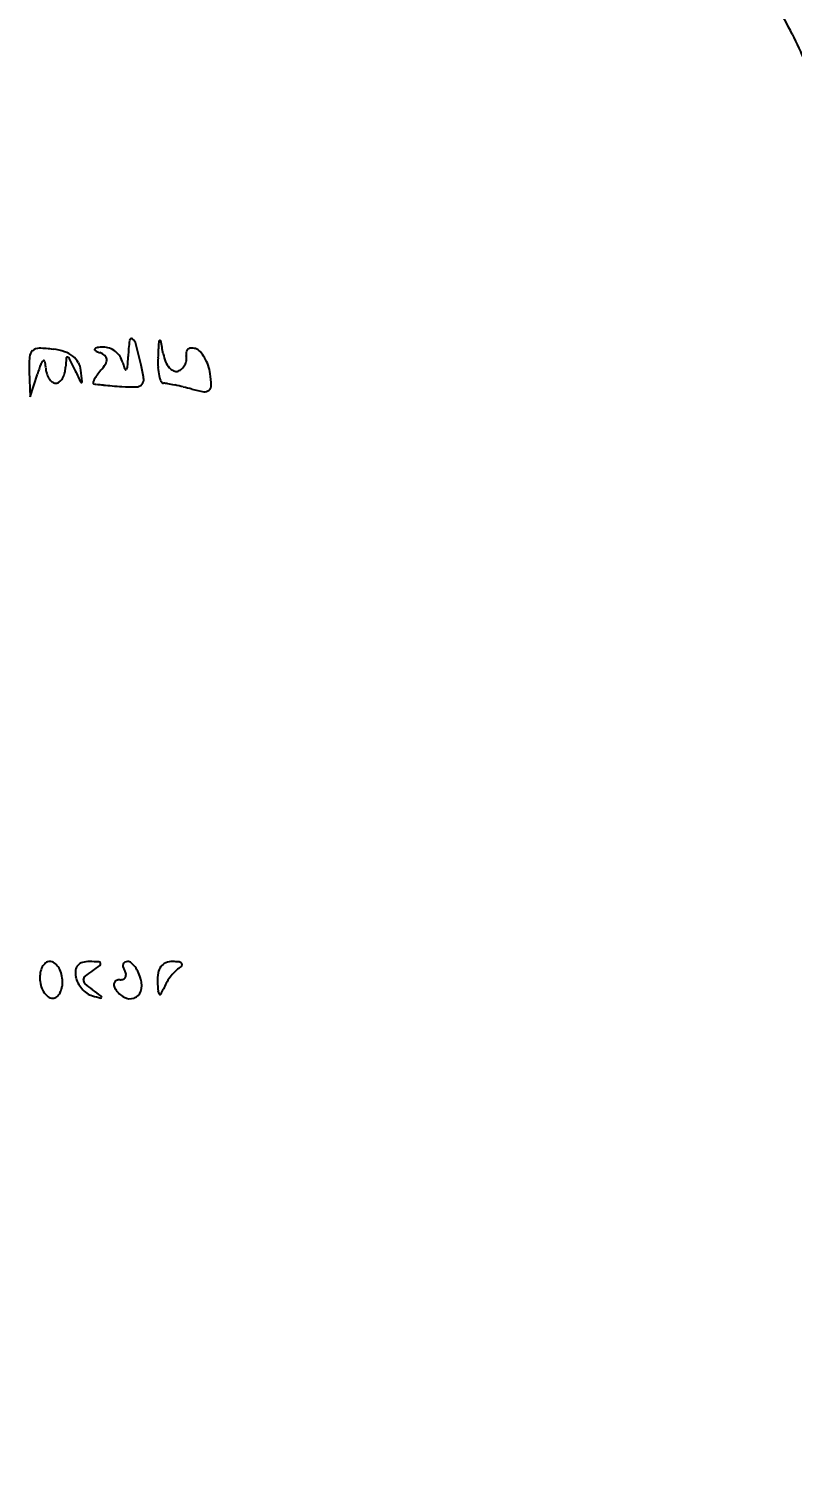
# Model space of a CAD drawing. Header units: millimetres. Extents: x 56222 to 3066687, y -650199 to -121287.
# Drawn here: x 135240.34 to 135245.8, y -182857.78 to -182847.54 of the extents above; entities that cross this region are included whole.
import ezdxf
from ezdxf import colors
from ezdxf.entities.mleader import LeaderData, LeaderLine
from ezdxf.math import Vec2, Vec3

# ---------------------------------------------------------------- set-up
doc = ezdxf.new("R2010")
doc.units = ezdxf.units.MM
doc.header["$MEASUREMENT"] = 0
doc.layers.add('Text', color=7, linetype='Continuous', lineweight=15)
doc.styles.add('style4', font='ARIALN.TTF')

msp = doc.modelspace()

# ---------------------------------------------------------------- linework, layer by layer
for p, q in [((135240.345, -182849.992), (135240.352, -182850.175)), ((135240.352, -182850.175), (135240.404, -182850.011))]:
    msp.add_line(p, q)
for centre, radius, start, end in [((135241.798, -182849.586), 4.477, 26.5893, 29.5468), ((135242.007, -182849.481), 4.244, 23.5992, 26.5894), ((135240.416, -182849.895), 0.0685, 89.0885, 132.3565), ((135240.403, -182850.702), 0.875, 82.3818, 89.0885), ((135240.821, -182849.836), 0.00792, 147.1973, 241.1263), ((135240.831, -182849.842), 0.0193, 96.4564, 147.1973), ((135240.909, -182850.532), 0.714, 92.6958, 96.4564), ((135240.881, -182849.934), 0.114, 70.1175, 92.6957), ((135240.868, -182849.97), 0.153, 51.9369, 70.1176), ((135242.787, -182849.969), 1.736, 173.4304, 177.2519), ((135241.076, -182849.771), 0.0134, 56.6297, 173.4304), ((135241.049, -182849.812), 0.0617, 15.2196, 56.6297), ((135236.242, -182851.12), 5.043, 13.4385, 15.2197), ((135258.493, -182850.749), 17.248, 176.7887, 177.165), ((135241.288, -182849.784), 0.0161, 127.4715, 176.7889), ((135241.281, -182849.775), 0.00456, 11.431, 127.4715), ((135232.586, -182851.533), 8.876, 10.8171, 11.4309), ((135241.504, -182849.864), 0.0389, 91.4585, 128.5433), ((135241.506, -182849.916), 0.0908, 71.7668, 91.4587), ((135241.509, -182849.907), 0.0815, 43.3023, 71.7667), ((135241.234, -182849.961), 0.889, 175.4179, 182.0504), ((135240.416, -182849.895), 0.0689, 132.3565, 175.4178), ((135240.481, -182849.96), 0.0558, 129.7956, 159.7047), ((135240.45, -182849.922), 0.00748, 13.2636, 129.7955), ((135240.226, -182849.975), 0.238, 3.2601, 13.2635), ((135240.463, -182850.255), 0.425, 71.425, 82.3817), ((135240.532, -182850.048), 0.207, 52.6359, 71.425), ((135241.926, -182850.015), 1.321, 174.9234, 177.7), ((135240.618, -182849.899), 0.00837, 75.8485, 174.9235), ((135240.615, -182849.912), 0.0222, 26.0943, 75.8486), ((135237.462, -182851.456), 3.533, 24.7314, 26.0942), ((135240.566, -182850.004), 0.151, 30.095, 52.636), ((135240.569, -182850.002), 0.148, 7.1827, 30.095), ((135240.96, -182849.584), 0.296, 241.1265, 248.1373), ((135240.792, -182850.003), 0.156, 52.2963, 68.1373), ((135240.866, -182849.907), 0.0345, 3.7987, 52.2963), ((135240.846, -182849.909), 0.0545, 328.1266, 3.7989), ((135240.863, -182849.976), 0.16, 34.2238, 51.9368), ((135240.879, -182849.965), 0.14, 14.6454, 34.2238), ((135241.641, -182849.765), 0.647, 194.6454, 199.0988), ((135238.56, -182849.766), 2.496, 355.5527, 357.2519), ((135241.938, -182849.929), 0.672, 177.165, 183.0661), ((135241.585, -182849.814), 0.286, 190.8171, 202.5251), ((135241.467, -182849.862), 0.159, 202.525, 220.7186), ((135241.371, -182849.899), 0.0995, 331.6336, 351.252), ((135241.535, -182849.867), 0.068, 168.9754, 192.9946), ((135241.501, -182849.86), 0.0339, 128.5435, 168.9755), ((135241.384, -182849.901), 0.0867, 351.2521, 12.9946), ((135241.392, -182850.017), 0.242, 30.6403, 43.3024), ((135241.337, -182850.049), 0.305, 19.208, 30.6403), ((135242.015, -182850.527), 1.691, 159.7047, 162.2421), ((135240.667, -182849.95), 0.204, 183.26, 195.788), ((135240.608, -182849.967), 0.143, 195.7881, 212.1448), ((135240.464, -182849.97), 0.14, 328.5504, 345.1312), ((135240.403, -182849.954), 0.203, 345.1312, 357.7001), ((135252.598, -182844.484), 13.132, 204.7314, 205.1481), ((135233.16, -182850.936), 7.615, 6.5604, 7.1828), ((135241.054, -182850.18), 0.275, 144.3281, 151.9193), ((135241.353, -182850.395), 0.643, 140.3098, 144.3281), ((135240.529, -182849.711), 0.428, 320.3098, 328.1265), ((135241.035, -182849.975), 0.00593, 199.0989, 319.305), ((135241.014, -182849.956), 0.0346, 319.3049, 355.5527), ((135240.311, -182850.147), 0.859, 7.0128, 13.4386), ((135241.624, -182849.946), 0.358, 183.0661, 192.5223), ((135241.486, -182849.977), 0.217, 192.5223, 204.0965), ((135241.415, -182849.907), 0.0898, 220.7187, 245.8105), ((135241.396, -182849.951), 0.0418, 245.8105, 290.2469), ((135241.38, -182849.909), 0.0866, 290.2469, 312.0111), ((135241.371, -182849.899), 0.0994, 312.0112, 331.6337), ((135241.318, -182850.056), 0.326, 8.3161, 19.2081), ((135240.979, -182850.106), 0.668, 1.222, 8.3162), ((135240.569, -182849.992), 0.0964, 212.1447, 232.3306), ((135240.536, -182850.035), 0.0418, 232.3307, 270), ((135240.536, -182850.035), 0.0413, 269.9999, 307.9726), ((135240.503, -182849.994), 0.0937, 307.9728, 328.5505), ((135240.721, -182850.06), 0.0113, 205.1478, 262.9872), ((135240.721, -182850.066), 0.00484, 262.9876, 6.5606), ((135240.937, -182850.118), 0.142, 151.9193, 161.9183), ((135240.808, -182850.076), 0.00618, 161.9179, 257.6945), ((135240.837, -182849.941), 0.144, 257.695, 264.4196), ((135241.622, -182841.913), 8.21, 264.4195, 264.7898), ((135241.45, -182843.797), 6.319, 264.79, 265.3629), ((135241.716, -182840.51), 9.617, 265.363, 265.7812), ((135241.084, -182849.08), 1.023, 265.7812, 271.459), ((135241.109, -182850.046), 0.0571, 271.459, 317.8611), ((135241.112, -182850.049), 0.0527, 317.8609, 7.0127), ((135241.307, -182850.057), 0.0206, 204.0965, 268.957), ((135241.303, -182850.256), 0.179, 79.9115, 88.957), ((135241.007, -182851.923), 1.871, 78.2975, 79.9114), ((135240.972, -182852.092), 2.045, 76.562, 78.2976), ((135240.895, -182852.414), 2.375, 75.0108, 76.5619), ((135241.708, -182849.377), 0.769, 255.0109, 261.435), ((135241.601, -182850.09), 0.0478, 261.4351, 310.1196), ((135241.603, -182850.092), 0.0446, 310.1196, 1.2221), ((135240.518, -182854.291), 0.0892, 127.7281, 151.7554), ((135240.493, -182854.259), 0.0488, 90, 127.728), ((135240.493, -182854.265), 0.0545, 54.7933, 90), ((135240.459, -182854.313), 0.114, 34.5221, 54.7932), ((135240.747, -182854.287), 0.0724, 106.0121, 137.7577), ((135240.775, -182854.385), 0.174, 89.5189, 106.0121), ((135240.765, -182855.6), 1.389, 86.7763, 89.5188), ((135240.842, -182854.228), 0.0151, 17.9172, 86.7763), ((135240.843, -182854.228), 0.0143, 306.1653, 17.9173), ((135241.052, -182854.241), 0.037, 162.0294, 195.4111), ((135241.041, -182854.237), 0.0248, 119.1518, 162.0293), ((135241.049, -182854.252), 0.0416, 90.0001, 119.152), ((135241.049, -182854.251), 0.0412, 50.5615, 90), ((135240.973, -182854.344), 0.161, 36.2301, 50.5615), ((135241.351, -182854.295), 0.0803, 111.2383, 143.2116), ((135241.371, -182854.345), 0.134, 89.4986, 111.2384), ((135241.369, -182854.59), 0.379, 82.7203, 89.4987), ((135241.413, -182854.245), 0.0316, 40.9119, 82.7202), ((135241.428, -182854.233), 0.012, 320.5373, 40.9118), ((135240.634, -182854.325), 0.212, 170.6986, 184.3078), ((135240.559, -182854.313), 0.136, 151.7556, 170.6985), ((135240.419, -182854.34), 0.162, 17.7066, 34.5222), ((135240.365, -182854.358), 0.219, 4.3079, 17.7067), ((135240.813, -182854.293), 0.137, 171.4677, 190.9757), ((135240.742, -182854.283), 0.0657, 137.7577, 171.4676), ((135240.834, -182854.289), 0.159, 190.9757, 207.8319), ((135240.767, -182854.342), 0.0343, 129.5006, 180.0001), ((135241.132, -182854.786), 0.609, 123.2832, 129.5006), ((135240.087, -182853.193), 1.296, 303.2833, 306.1653), ((135240.995, -182854.278), 0.0632, 270, 293.1284), ((135241.11, -182854.225), 0.0966, 195.4112, 211.7175), ((135241.008, -182854.309), 0.03, 293.1285, 333.4349), ((135240.963, -182854.316), 0.0766, 11.46, 31.7175), ((135241.005, -182854.307), 0.033, 333.4349, 11.4599), ((135240.914, -182854.387), 0.234, 24.16, 36.2302), ((135240.834, -182854.423), 0.321, 14.6549, 24.1599), ((135241.567, -182854.347), 0.305, 169.7348, 182.0095), ((135241.374, -182854.312), 0.109, 143.2117, 169.7347), ((135241.701, -182854.584), 0.435, 143.2116, 149.911), ((135241.683, -182854.57), 0.412, 136.3953, 143.2117), ((135241.515, -182854.41), 0.18, 123.7375, 136.3952), ((135241.358, -182854.175), 0.102, 303.7376, 320.5375), ((135240.641, -182854.325), 0.219, 184.3079, 197.7067), ((135240.586, -182854.342), 0.162, 197.7066, 214.5222), ((135240.547, -182854.369), 0.114, 214.5221, 234.7932), ((135240.488, -182854.392), 0.0892, 307.7281, 331.7554), ((135240.446, -182854.369), 0.136, 331.7556, 350.6985), ((135240.372, -182854.357), 0.212, 350.6986, 4.3078), ((135240.883, -182854.263), 0.214, 207.832, 221.2906), ((135240.876, -182854.269), 0.205, 221.2906, 235.0251), ((135240.769, -182854.342), 0.0361, 180.0001, 228.602), ((135241.195, -182853.859), 0.681, 228.6019, 234.3435), ((135240.831, -182854.334), 0.126, 235.0252, 254.7482), ((135237.423, -182859.117), 5.79, 53.6058, 54.3436), ((135240.984, -182854.375), 0.033, 153.4349, 191.4599), ((135241.027, -182854.367), 0.0766, 191.46, 211.7175), ((135240.982, -182854.374), 0.03, 113.1285, 153.4349), ((135241.106, -182854.318), 0.169, 211.7175, 241.248), ((135240.995, -182854.404), 0.0632, 90, 113.1284), ((135241.07, -182854.399), 0.0769, 289.7204, 342.1382), ((135241.004, -182854.378), 0.146, 342.1382, 14.655), ((135242.529, -182854.313), 1.267, 182.0095, 184.9145), ((135241.305, -182854.418), 0.0389, 184.9146, 220.9121), ((135241.07, -182854.317), 0.251, 330.1122, 339.16), ((135241.57, -182854.508), 0.283, 149.911, 159.1599), ((135240.513, -182854.418), 0.0545, 234.7933, 270), ((135240.513, -182854.424), 0.0488, 270, 307.728), ((135241.535, -182851.754), 2.801, 254.7482, 256.003), ((135240.859, -182854.466), 0.00504, 256.003, 360), ((135240.851, -182854.466), 0.0131, 360, 53.6059), ((135241.066, -182854.39), 0.0869, 241.2481, 289.7205), ((135241.281, -182854.439), 0.00765, 220.9119, 330.1121)]:
    msp.add_arc(centre, radius, start, end)

# ---------------------------------------------------------------- leaders
at = {"layer": 'Text', "color": 1, "lineweight": 0, "ltscale": 20}
ml = msp.add_multileader_mtext('Standard', dxfattribs=at)
ml.set_content('frame_\\Pply+veneer\\Pfinish', color=1, style='style4')
ml.set_leader_properties()
ml.build(insert=Vec2(0, 0))
ml.multileader.update_dxf_attribs({"dogleg_length": 2.025, "arrow_head_size": 2})
ctx = ml.context
ctx.base_point, ctx.char_height, ctx.arrow_head_size, ctx.landing_gap_size, ctx.plane_origin = Vec3(135313.369, -182845.351), 3, 2, 0.4, Vec3(135249.009, -182843.351)
notes = []
notes.append((ctx, [(0, (1, 1, 0), (135311.344, -182845.351), (1, 0), 2.025, [(0, [(135187.019, -182845.54)], 0, [])])]))
ctx.mtext.insert = Vec3(135313.769, -182843.826)
for ctx, leaders in notes:
    for number, flags, end, landing, length, lines in leaders:
        leader = LeaderData()
        leader.index, (leader.has_last_leader_line, leader.has_dogleg_vector, leader.attachment_direction) = number, flags
        leader.last_leader_point, leader.dogleg_vector, leader.dogleg_length = Vec3(end), Vec3(landing), length
        for number, points, colour, breaks in lines:
            line = LeaderLine()
            line.index, line.vertices, line.color, line.breaks = number, Vec3.list(points), colors.encode_raw_color(colour), breaks
            leader.lines.append(line)
        ctx.leaders.append(leader)

doc.saveas('drawing.dxf')
